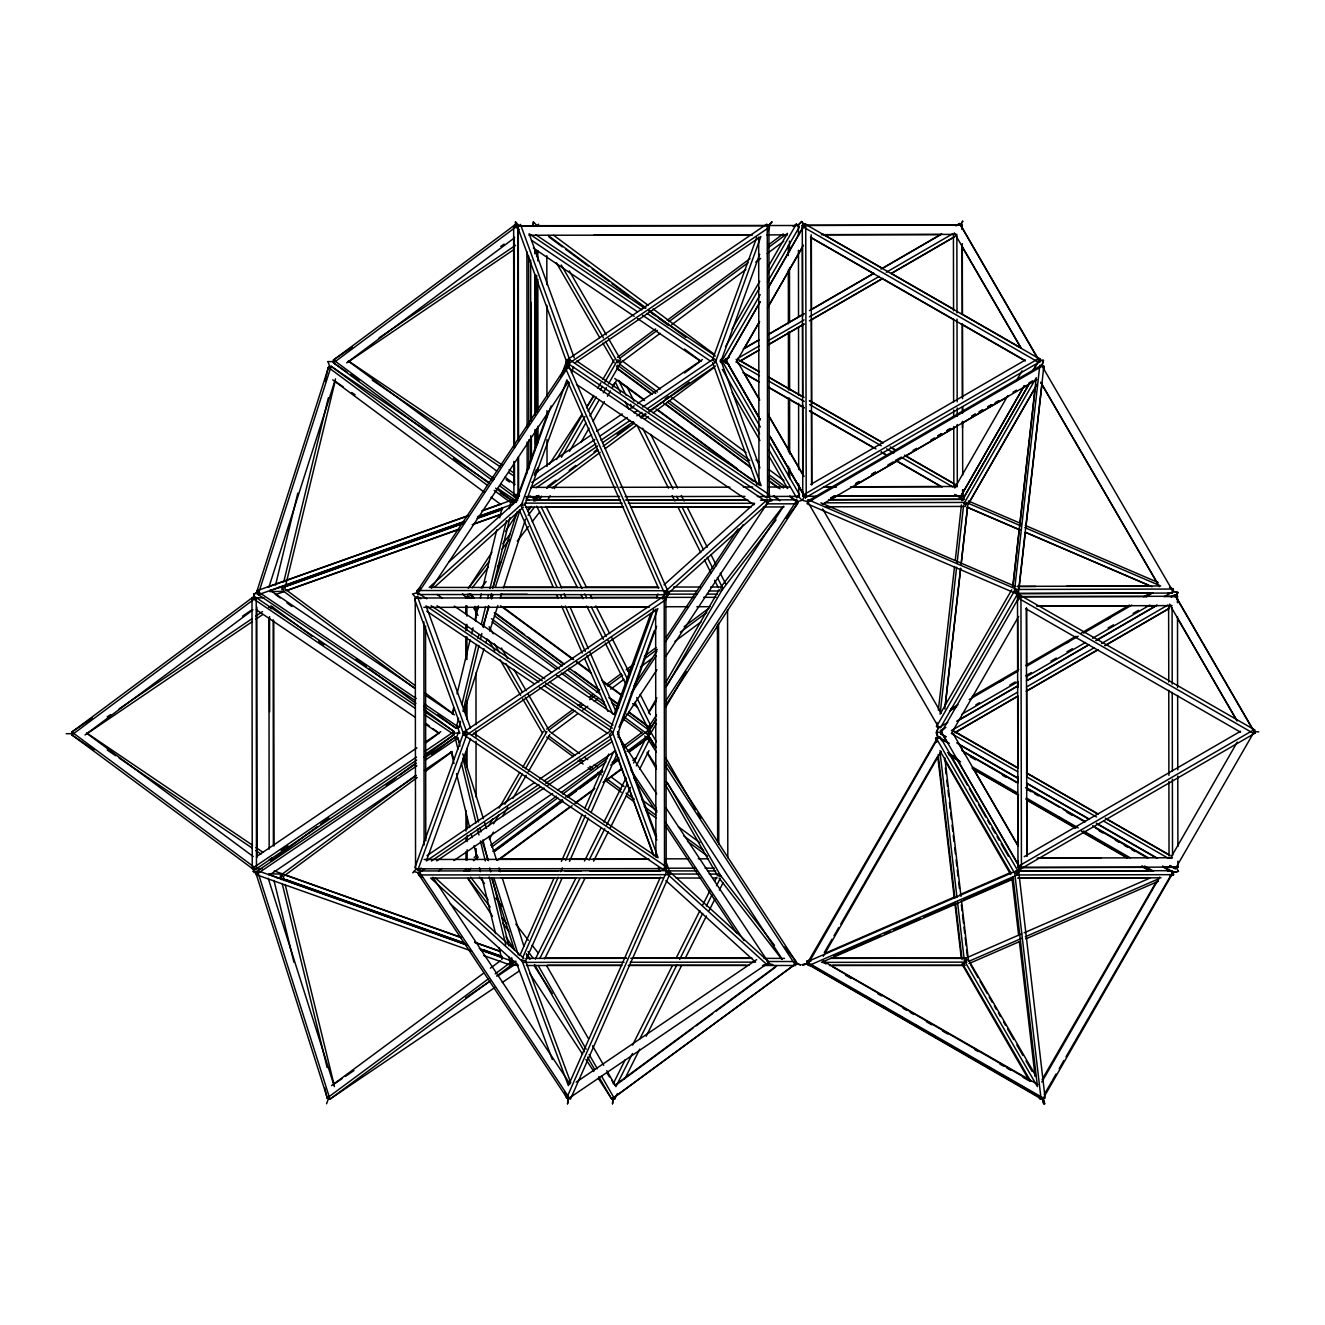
<?xml version="1.0" encoding="UTF-8"?>
<svg xmlns="http://www.w3.org/2000/svg" width="1325" height="1325" viewBox="0 0 1325 1325"><rect width="100%" height="100%" fill="white"/><g stroke="black" fill="none" stroke-linecap="round" stroke-linejoin="round"><path stroke-width="1.5" d="M533.412 221.921L533.147 225.913L533.395 221.921L537.271 225.913M94.025 750.016L71.798 734.977L71.981 731.98L254.201 596.267L414.891 705.016M71.798 734.977L254.019 599.264L254.201 596.267M271.377 857.971L271.178 860.952L317.288 826.618M333.469 362.884L333.652 359.903L515.872 224.173L515.673 227.171L333.469 362.884L347.133 372.143M424.199 756.807L454.011 734.597L454.21 731.615L425.143 711.956M254.234 872.761L254.499 868.802M516.17 496.709L515.905 500.668L512.444 501.976M612.564 1103.791L613.061 1098.508L612.498 1103.791M648.356 737.611L648.869 732.294M784.748 946.977L795.994 961.536L795.596 965.511L762.521 965.478M940.651 727.607L936.527 726.597L936.99 722.489M938.365 710.183L954.53 566.504M955.275 560.309L961.453 504.941M956.617 567.199L940.088 714.125L1011.737 589.774M957.081 563.125L963.507 505.984M944.808 708.991L960.658 568.193L945.354 704.917M961.105 564.102L967.763 504.924L1037.227 384.018M961.403 562.032L967.581 506.912M1012.847 585.832L1036.266 377.691L963.739 503.947L966.422 504.61M1012.996 585.965L1019.405 528.808M1019.869 524.717L1035.222 387.96M936.527 726.597L1014.437 590.983L1039.827 365.22L1043.967 366.247L1043.504 370.354M1043.868 366.197L1018.461 591.977L1014.437 590.983M1019.074 588.002L1025.302 532.567M1025.997 526.406L1042.129 382.677M421.632 877.68L418.601 874.947L419.147 870.956L668.562 870.691L768.136 961.254L767.589 965.246L763.465 965.262M567.58 1103.791L568.309 1098.508L567.514 1103.791M618.179 737.611L618.908 732.294M767.589 965.246L668.015 874.666L668.562 870.691M275.55 585.037L297.81 493.165M324.907 381.335L328.302 367.356L331.316 366.362L488.908 483.227M281.811 589.907L282.772 585.898M283.749 581.907L328.352 397.831M335.242 380.822L284.809 588.896L415.106 685.522M452.173 713.877L453.63 707.865M457.026 693.869L470.11 639.842M471.568 633.847L473.025 627.835M474.963 619.835L478.358 605.84M480.296 597.823L481.273 593.832M482.714 587.82L496.776 529.801M499.691 517.793L502.109 507.79M437.863 714.804L456.098 728.336L458.516 718.349M461.912 704.37L476.437 644.463M477.878 638.468L478.855 634.476M481.273 624.489L485.629 606.519M487.567 598.536L488.527 594.544M489.985 588.548L506.432 520.642M509.33 508.668L510.787 502.672L513.802 501.678L495.55 488.147M460.57 721.347L459.112 727.342L456.098 728.336M462.988 711.359L478.954 645.457M480.412 639.462L481.853 633.483M483.31 627.487L488.627 605.525M490.565 597.525L491.542 593.534M492.983 587.538L509.926 517.644M936.758 732.311L938.365 727.044L936.692 732.278L938.249 737.611M1017.02 589.476L808.233 499.757L812.457 499.807L808.233 499.757L807.091 503.748L1015.878 593.467L1017.02 589.476L1173.304 589.045L1169.511 587.422M1168.137 593.07L1172.244 593.053L1173.387 589.062M415.272 700.627L256.272 593.219L328.501 367.356L331.118 366.362L430.277 433.341M256.272 593.219L258.888 592.225L331.118 366.362M268.925 587.124L335.523 378.834M452.521 713.91L453.763 709.968M492.734 588.134L517.23 511.5M482.78 626.443L489.057 606.784M491.575 598.933L492.834 595.008M495.351 587.141L519.847 510.506M423.818 706.391L456.297 728.336L458.914 727.342L460.172 723.417M463.949 711.624L484.039 648.77M485.927 642.89L487.186 638.948M489.687 631.098L497.852 605.575M500.37 597.707L501.628 593.782M503.5 587.886L525.495 519.152M527.996 511.301L529.255 507.359M326.579 1103.791L328.467 1098.508M456.529 737.611L458.417 732.294M483.724 955.573L510.953 965.246L512.378 961.254L516.054 961.321M518.058 495.235L548.119 412.108M560.707 377.294L567.001 359.903L766.711 224.173L769.477 227.171L768.069 231.03M568.359 366.76L569.767 362.884L769.477 227.171M534.306 475.294L536.41 469.481M571.473 372.557L573.576 366.743M417.756 870.326L466.715 734.977L666.425 599.264L663.659 596.267L463.949 731.98L415.007 867.328L417.756 870.326L421.168 868.008M470.507 738.837L426.352 860.952L538.911 784.466M642.625 407.057L712.552 359.539L756.724 237.423M716.013 360.582L760.881 236.529L574.967 362.868M720.518 362.52L759.689 254.234M653.672 609.517L609.5 731.632L539.573 779.15M612.962 732.675L657.829 608.622L471.915 734.961M617.467 734.597L656.62 626.327M516.038 502.473L551.134 405.963M563.075 373.153L565.179 367.356L569.038 366.362L668.347 592.225L665.531 599.943M556.964 587.058L521.156 505.603L566.918 379.828L658.525 588.201M561.668 587.952L525.031 504.61L569.369 382.693M614.303 713.927L650.906 613.309M656.537 597.823L657.945 593.964M662.368 599.016L664.487 593.219L565.179 367.356M619.189 727.342L654.302 630.832M519.847 955.491L553.916 878.309M561.402 861.366L582.172 814.312M584.673 808.664L608.771 754.058M522.53 958.008L558.173 877.266M560.657 871.635L562.313 867.875M565.626 860.372L585.517 815.306M588.018 809.674L613.707 751.474M570.777 1082.74L525.561 960.89L562.032 878.26M569.485 861.366L588.548 818.188M591.033 812.556L616.738 754.339M660.363 877.2L568.359 1085.622L521.702 959.88L525.561 960.89M665.928 861.598L670.218 873.175L570.495 1099.088L566.636 1098.077L666.359 872.181L664.935 868.322M535.366 959.052L576.127 877.68M584.457 861.035L601.136 827.744M603.918 822.196L626.145 777.808M633.549 763.018L646.517 737.114L650.178 738.124L655.279 747.018M539.954 958.207L579.77 878.674M589.045 860.19L604.78 828.738M606.635 825.044L627.023 784.35M636.282 765.867L650.178 738.124M544.674 958.803L585.269 877.73M593.583 861.134L608.341 831.653M610.196 827.976L630.485 787.447M639.727 769.013L648.952 750.596M613.193 1083.767L625.201 1059.818M632.572 1045.077L672.255 965.842M675.949 958.472L699.948 910.573M702.714 905.041L710.101 890.301M714.705 881.092L716.56 877.398M632.538 1053.458L615.926 1086.616L606.784 1070.65M639.925 1038.717L676.827 965.014M679.609 959.482L702.664 913.422M706.358 906.052L711.906 894.988M716.51 885.779L720.204 878.409M598.817 1076.712L611.057 1098.077L614.701 1099.088L617.483 1093.539M624.887 1078.732L639.71 1049.152M646.202 1036.2L681.398 965.925M685.108 958.522L706.407 915.989M709.19 910.441L714.738 899.344M719.376 890.085L723.069 882.698M1042.195 1098.077L1041.616 1099.088L807.008 963.755L807.588 962.762M937.338 738.124L937.901 737.114L807.008 963.755M1171.946 873.44L1172.509 872.446L1120.221 962.993M535.863 500.751L538.927 495.401M539.507 499.74L541.561 496.179M548.136 499.31L550.19 495.765M554.281 488.643L556.318 485.099M580.863 442.451L589.045 428.24M593.136 421.135L604.382 401.591M607.446 396.258L610.51 390.925M612.564 387.38L616.655 380.258M725.255 362.553L760.186 301.818L725.255 362.553L728.849 364.607M768.401 287.542L805.053 223.826L808.648 225.879M768.351 287.508L804.871 223.942L1039.661 358.959M744.253 348.276L759.291 322.157M802.602 246.847L767.473 307.913L803.48 245.158M759.606 321.495L736.153 362.321L737.876 359.323L759.374 371.679M648.703 712.105L656.885 697.894M666.094 681.895L719.26 589.509M666.674 686.217L722.903 588.499L717.372 577.452M634.907 702.233L647.875 728.121L651.519 727.127L655.627 719.988M802.304 500.32L804.49 496.279M954.729 487.998L1007.762 395.695M1015.927 381.484L1022.039 370.834M954.679 494.44L960.062 497.537L1024.457 385.592M1033.003 370.735L1039.86 358.81L1036.283 356.74M960.062 497.537L1024.308 385.674M1032.821 370.851L1039.86 358.81M1028.647 384.879L961.967 500.767L1029.575 383.058M968.84 503.102L1034.262 389.401M940.551 727.591L1018.61 592.109M949.296 743.308L938.547 737.114L808.051 964.02L808.631 963.027L1043.388 1098.077L1042.808 1099.088L809.84 965.047M1020.316 595.14L940.518 733.868L945.884 736.965M823.272 956.319L941.131 751.374M1018.677 616.407L951.367 733.553L1017.65 771.68M1019.703 867.527L1016.639 872.811M1175.59 596.465L1177.925 592.457L1172.575 591.182M1017.567 871.635L1019.836 867.676M1175.656 596.532L1177.975 592.54L1172.542 591.198M1041.814 1082.045L1159.673 877.1M1170.952 857.457L1237.252 742.083M1042.808 1099.088L1173.304 872.181L1162.538 865.987M556.616 459.444L582.338 414.94M586.445 407.818L593.65 395.363M597.757 388.242L600.854 382.892M602.908 379.331L614.22 359.754M561.436 457.291L585.004 416.497M588.085 411.181L596.283 396.987M600.391 389.898L602.444 386.353M604.482 382.793L616.787 361.51M569.435 451.428L585.849 423.039M589.94 415.951L599.165 399.984M603.273 392.879L606.353 387.562M608.39 384.018L620.696 362.735L660.214 333.287M732.079 329.163L759.755 281.264M767.953 267.087L787.431 233.382L767.672 248.106M725.438 346.835L759.391 288.105M767.622 273.861L796.424 224.024L799.306 227.006L767.423 282.192M721.115 362.288L760.219 294.647M488.809 825.922L492.917 818.8M499.094 808.118L519.665 772.508M522.746 767.175L543.333 731.566M493.612 823.802L498.73 814.925M504.891 804.275L522.315 774.131M525.396 768.815L546.927 731.566M489.322 839.205L493.413 832.1M502.639 816.134L507.773 807.273M512.891 798.412L526.224 775.34M528.277 771.796L549.809 734.547M624.158 748.393L647.345 731.118L649.399 727.558M627.04 751.391L650.227 734.116L656.405 723.433M665.663 707.401L686.234 671.808M937.968 738.124L938.547 737.114M824.299 952.509L829.45 943.615M829.897 942.837L831.951 939.276M834.021 935.715L836.075 932.154M836.638 931.16L838.692 927.599M840.746 924.038L845.317 916.138M845.897 915.128L849.441 909.016M850.004 908.006L858.683 893M859.262 891.99L863.834 884.09M864.397 883.096L899.808 821.798M900.387 820.788L937.404 756.707M1042.129 1079.494L1156.245 881.903M1044.249 1094.5L1049.433 1085.539M1049.897 1084.761L1051.967 1081.183M1052.53 1080.173L1056.091 1074.012M1059.205 1068.646L1063.909 1060.48M1065.979 1056.886L1068.049 1053.309M1068.513 1052.53L1074.707 1041.781M1075.287 1040.771L1079.892 1032.821M1080.455 1031.827L1082.525 1028.233M1082.989 1027.455L1089.2 1016.706M1089.763 1015.712L1098.508 1000.59M1099.071 999.597L1119.758 963.772M1172.724 873.175L1173.304 872.181M468.305 588.366L491.956 552.177M505.471 531.491L516.733 514.249M549.395 464.263L582.039 414.278M587.671 405.665L593.302 397.036M534.869 500.817L538.248 495.649M612.398 386.37L614.651 382.925M648.554 712.933L656.438 700.875M665.448 687.095L783.638 506.183M628.729 712.37L648.637 727.127L656.521 715.069M665.531 701.273L796.176 501.33L798.279 502.324L665.398 705.712M648.637 727.127L650.757 728.121L656.388 719.508M416.613 592.027L566.288 366.362L567.928 367.356L418.253 593.02L416.613 592.027L426.799 598.801M431.47 588.184L568.524 381.55M634.128 685.588L656.968 651.155M666.111 637.375L738.058 528.907M631.197 693.488L656.322 655.61M665.465 641.83L743.126 524.733M619.222 726.613L656.935 669.771M666.077 655.991L767.755 502.672L566.288 366.362M469.398 587.091L489.273 561.303M502.92 543.565L510.373 533.892M527.764 511.318L531.491 506.481M472.263 587.853L488.412 566.901M502.076 549.163L509.529 539.49M528.145 515.309L534.356 507.243M481.19 587.952L486.176 581.493M497.372 566.934L501.115 562.098M517.297 541.08L528.509 526.538M532.236 521.686L539.706 511.98M776.053 519.88L721.28 591L720.883 587.008L781.899 507.806M786.238 518.34L797.418 503.831L797.037 499.84L761.875 499.856M567.017 362.884L569.767 359.887L520.493 224.405L517.744 227.403L567.017 362.884L767.026 498.001L769.775 495.003L569.767 359.887M417.441 596.498L414.692 599.496L463.965 734.977L663.974 870.094L666.723 867.097L466.698 731.98L417.441 596.498L420.853 598.801M771.912 221.921L768.268 225.879L771.978 221.954M463.965 734.977L466.698 731.98M543.929 685.472L612.249 731.632L609.517 734.613L653.258 854.923M515.773 500.734L518.207 498.068M412.721 872.827L416.381 868.836M533.842 500.734L537.668 496.743M464.214 871.221L466.781 868.554M536.724 226.194L538.646 224.207M465.837 598.022L467.758 596.018L471.071 598.469M654.567 746.604L647.345 734.116L650.227 731.118L627.007 713.927M760.484 500.171L766.662 500.188L767.208 504.162L666.69 594.726L417.706 594.511L417.16 590.519L420.207 587.787M449.142 561.717L517.694 499.972M522.812 503.119L429.234 587.406L658.939 587.588M434.385 587.257L523.375 507.094M664.073 584.838L754.588 503.301L628.348 503.202M417.16 590.519L666.127 590.735L766.662 500.188M346.67 362.868L514.647 237.755M84.999 734.961L252.976 609.848M617.533 357.286L655.627 328.915M667.22 320.269L750.049 258.574M768.268 244.992L783.174 233.896M793.112 226.492L796.424 224.024M619.454 358.512L657.332 330.289M668.86 321.71L747.913 262.83M671.742 324.708L745.859 269.488M755.73 262.135L760.666 258.458M767.258 253.539L783.721 241.282M684.545 373.037L701.024 360.764M547.622 486.408L555.92 480.23M569.17 470.358L575.795 465.423M594.014 451.842L597.327 449.374M617.202 434.567L628.795 425.938M665.233 398.792L668.545 396.324M536.774 495.765L533.462 498.233L530.05 495.914M546.712 488.362L598.072 450.119M603.041 446.409L634.509 422.973M641.134 418.038L646.103 414.327M649.416 411.86L689.166 382.246M552.177 488.163L600.208 452.372M605.177 448.678L636.646 425.226M644.927 419.048L648.24 416.58M653.208 412.887L714.49 367.224M281.248 850.617L287.84 845.698M426.186 742.662L439.353 732.858M320.584 824.167L328.832 818.022M386.088 785.195L396.043 777.792M399.355 775.324L415.918 762.985M546.645 729.098L573.145 709.355M578.114 705.662L581.427 703.194M589.708 697.016L593.02 694.548M596.333 692.081L599.645 689.613M606.27 684.677L621.177 673.58M626.145 669.87L634.427 663.709M644.364 656.306L655.958 647.66M684.114 626.692L708.974 608.175M548.567 730.323L574.918 710.697M579.853 707.02L583.149 704.569M589.741 699.666L594.677 695.973M607.844 686.168L622.667 675.121M627.619 671.444L630.899 668.993M644.082 659.171L657.25 649.366M680.305 632.191L706.656 612.564M551.448 733.321L577.799 713.695M582.735 710.018L587.671 706.324M594.263 701.422L597.558 698.971M610.726 689.149L623.909 679.344M640.372 667.071L651.9 658.492M674.955 641.317L701.306 621.69M474.135 857.49L477.431 855.039M490.598 845.234L556.467 796.159M561.419 792.483L607.529 758.132M623.992 745.859L642.112 732.361M473.422 860.687L478.391 856.977M491.641 847.106L557.891 797.749M562.877 794.056L605.939 761.974M492.867 851.329L562.446 799.505M565.758 797.037L602.196 769.891M612.133 762.488L618.758 757.552M431.735 754.339L455.022 737.114L458.019 738.124L459.974 746.108M281.877 874.334L415.868 775.274M281.215 879.568L280.237 875.56L283.235 876.57L417.209 777.493M425.491 771.382L451.957 751.805M331.565 1085.606L483.741 973.097M490.366 968.194L500.287 960.857M324.708 1088.09L327.143 1098.077L488.527 978.744M495.186 973.825L510.158 962.762L513.156 963.755L511.698 957.76M489.869 980.98L330.14 1099.088L327.143 1098.077M496.527 976.061L513.156 963.755M467.708 870.724L471.037 868.273M494.308 851.081L562.496 800.731M567.481 797.054L602.395 771.266M610.709 765.138L619.023 758.993M629.011 751.623L649.399 737.114L656.157 747.466M494.755 851.312L562.926 800.963M567.928 797.286L576.243 791.141M579.555 788.69L596.184 776.417M599.513 773.949L602.842 771.498M612.812 764.128L617.814 760.451M629.441 751.855L649.399 737.114M497.289 860.438L570.032 806.743M574.984 803.082L594.826 788.425M603.09 782.33L621.276 768.898M632.853 760.351L636.149 757.917M499.392 859.445L572.135 805.733M575.431 803.298L593.617 789.866M603.537 782.545L621.723 769.113M614.701 1085.39L776.715 965.776M616.804 1084.397L692.859 1028.25M696.155 1025.798L712.701 1013.592M715.997 1011.157L775.523 967.217M598.32 1078.384L611.819 1099.088L796.855 963.027L666.293 762.985M796.855 963.027L611.819 1099.088M531.756 482.399L594.875 439.519M599.993 436.041L627.272 417.491M634.095 412.853L637.507 410.535M531.11 487.716L595.919 443.66M601.037 440.182L630.037 420.489M636.861 415.851L641.963 412.373M647.08 408.895L715.318 362.52L712.552 359.539M536.178 487.799L597.625 446.028M602.743 442.55L633.466 421.665M640.29 417.027L645.408 413.549M648.836 411.23L715.401 365.998M426.998 855.652L534.455 782.628M544.028 780.988L612.266 734.613M431.42 861.035L540.65 786.802M545.784 783.323L610.643 739.251M418.054 873.44L419.71 872.446L569.402 1098.077L567.746 1099.088L418.054 873.44L424.861 868.819M436.737 860.886L544.062 788.011M547.507 785.543L612.233 741.586M438.575 870.939L442.02 868.471M453.895 860.538L552.608 793.509M557.709 790.031L615.595 750.745M576.226 1082.144L756.641 959.631M567.746 1099.088L768.699 962.762L665.862 807.737M492.9 480.809L333.652 362.884L333.453 359.887L352.235 347.15M500.767 246.4L504.179 244.098M379.066 337.892L515.558 245.324M348.558 361.725L514.05 249.481M416.646 760.086L254.45 870.094L71.997 734.977L71.798 731.98L92.286 718.084M242.525 616.175L251.054 610.394M107.176 716.924L110.588 714.622M119.118 708.825L252.181 618.576M255.593 616.257L262.416 611.62M86.903 733.802L252.379 621.558M255.791 619.255L262.615 614.618M535.283 472.942L591.579 434.749M596.697 431.271L622.286 413.913M629.11 409.293L634.228 405.814M637.64 403.512L702.465 359.539M519.533 495.682L516.121 498.001L515.922 495.003L519.334 492.701M256.553 856.596L416.928 747.83M425.457 742.033L440.811 731.632M254.45 870.094L254.251 867.097L416.447 757.088M424.994 751.292L454.011 731.615L424.149 709.504M425.176 754.289L454.21 734.613L454.011 731.615M495.451 987.108L329.958 1099.088L327.325 1098.077L255.593 872.181L415.967 763.664M424.497 757.9L455.204 737.114L457.837 738.124L459.079 742.05M255.593 872.181L258.226 873.175L416.895 765.817M425.424 760.053L457.837 738.124M269.306 875.162L415.918 775.97M424.447 770.189L451.709 751.739M333.453 1084.463L341.982 1078.699M345.378 1076.397L353.908 1070.617M465.655 997.791L489.521 981.643M498.034 975.879L513.388 965.494M502.274 982.488L519.334 970.943M668.032 872.612L670.235 871.27M767.043 963.755L768.699 962.762M807.952 502.241L1042.146 366.197L1041.566 365.203L807.372 501.248L938.829 727.591L947.773 722.407M830.709 498.101L834.27 496.03L830.808 498.167M855.718 483.575L859.296 481.505L855.817 483.625M875.378 472.164L871.8 474.234L875.477 472.213M896.826 459.692L900.387 457.622M937.918 435.826L941.495 433.739L938.017 435.875M946.862 430.625L950.423 428.555L946.961 430.691M971.871 416.1L975.448 414.029L971.97 416.149M982.587 409.872L979.026 411.942L982.703 409.922M987.953 406.758L991.531 404.688M1012.979 392.217L1016.54 390.146M1029.061 382.875L1032.622 380.805M887.982 464.943L893.348 461.829M913.008 450.417L916.585 448.33M930.879 440.033L934.456 437.946M988.052 406.808L991.63 404.738M995.207 402.651L998.785 400.581M822.345 504.295L1036.779 379.728M831.388 499.161L838.543 495.003M854.625 485.662L897.505 460.752M906.433 455.568L954.679 427.528M961.834 423.387L1008.292 396.39M1022.585 388.076L1027.952 384.962M950.754 708.925L957.992 704.784M972.202 696.47L1018.743 669.489M1025.815 665.316L1075.933 636.265M1081.2 633.135L1129.447 605.111M1143.74 596.813L1150.895 592.656M949.545 710.962L956.7 706.805M969.204 699.534L1017.451 671.51M1026.395 666.326L1078.202 636.215M1083.568 633.102L1131.815 605.078M1146.108 596.763L1153.263 592.623M999.679 681.911L1003.24 679.841M1065.78 643.503L1069.358 641.416M1106.888 619.62L1110.466 617.549M975.879 704.801L979.457 702.73M1009.849 685.075L1015.215 681.961M1025.848 675.717L1031.297 672.603M1050.957 661.175L1056.323 658.061M1066.973 651.817L1072.422 648.72M1108.081 627.934L1113.53 624.837M1133.107 613.392L1138.556 610.295M962.066 714.092L1017.583 681.911M1026.428 676.711L1085.506 642.443M1092.578 638.286L1149.868 605.061M1164.079 596.747L1173.105 591.563L1041.566 365.203M727.094 362.321L760.037 419.362L725.355 359.34L728.932 357.27M743.242 348.972L759.341 339.631M768.285 334.447L804.06 313.71M809.409 310.597L873.804 273.281M880.959 269.124L941.777 233.879M956.087 225.581L959.664 223.511L1039.86 361.791L805.352 497.769L769.643 435.975M725.255 359.555L728.833 357.485M744.932 348.144L759.242 339.846M768.185 334.662L803.944 313.926M811.099 309.768L873.705 273.48M882.649 268.296L939.872 235.105M955.971 225.78L959.548 223.71M737.942 358.28L759.391 345.858M768.334 340.674L804.093 319.938M809.459 316.824L879.187 276.412M886.326 272.254L952.493 233.912M739.665 361.278L759.341 349.866M768.285 344.699L804.043 323.962M809.393 320.849L882.698 278.366M891.642 273.182L956.004 235.867M739.582 361.477L759.242 350.082M768.185 344.898L803.944 324.161M811.099 320.021L882.599 278.548M891.543 273.364L954.116 237.092M810.801 484.387L1025.351 360.002M803.629 494.788L1037.939 358.959L1039.661 361.94L959.664 223.511M1171.234 597.095L1174.811 595.024L1255.123 733.122L1020.565 869.018L940.568 730.588L945.934 727.475M956.667 721.247L1017.468 686.002M1026.411 680.818L1089.017 644.513M1096.173 640.372L1156.99 605.128M1171.3 596.83L1174.878 594.743L1254.874 733.189M942.241 733.868L940.502 730.87L944.079 728.8M958.389 720.502L1017.418 686.284M1028.15 680.056L1088.951 644.811M1096.106 640.654L1156.924 605.392M951.35 730.572L1017.517 692.213M1026.444 687.029L1094.384 647.643M1101.539 643.503L1167.689 605.161M954.878 732.526L1017.451 696.238M1026.395 691.054L1097.912 649.598M1105.067 645.457L1169.428 608.142M954.828 732.808L1017.401 696.519M1026.345 691.335L1097.862 649.879M1105.017 645.739L1169.379 608.407M1024.225 856.662L1240.564 731.251M1018.826 866.037L1253.152 730.207M807.869 965.246L806.726 961.254L810.519 959.615M825.657 953.023L954.381 897.042M960.062 894.557L1011.174 872.33M1169.793 876.322L1173.586 874.666L1172.426 870.691L1016.209 870.956L807.77 961.536L808.929 965.511L813.037 965.511M808.929 965.511L1017.368 874.947L1173.586 874.666M833.657 956.402L880.711 935.93M884.471 934.291L890.118 931.839M893.878 930.2L920.229 918.738M924.005 917.099L954.116 904.014M963.523 899.907L1010.577 879.452M1013.691 878.872L821.517 962.381L966.935 962.132M830.593 958.372L965.776 958.141L1021.658 933.827M1024.175 932.767L1150.415 877.912M968.823 961.321L1021.575 938.398M1025.335 936.758L1159.11 878.624M968.923 963.606L1020.084 941.363M1025.782 938.895L1158.431 881.258M468.818 515.392L256.884 590.735L258.292 594.726L464.396 521.454M482.416 510.556L511.582 500.188L517.429 500.121M268.23 586.909L468.404 515.74M482.018 510.903L501.446 503.997M477.994 516.618L513.007 504.162L511.582 500.188M269.638 590.9L463.998 521.802M477.596 516.965L502.871 507.988M284.544 586.71L463.352 523.143M476.967 518.307L502.225 509.33M284.13 587.074L463.021 523.474M478.573 517.942L501.91 509.661M285.968 590.702L458.93 529.205M474.483 523.69L501.695 514.017M275.832 594.511L283.6 591.745M287.492 590.37L458.599 529.536M472.197 524.7L501.363 514.332M257.762 592.656L253.787 593.981L254.085 597.973L253.87 594.047L257.779 592.623M797.269 501.628L802.105 500.32L798.296 496.345M521.156 505.603L525.031 504.61M417.64 592.656L412.522 593.981L416.232 598.006M664.487 593.219L668.347 592.225M766.993 501.976L772.111 500.668L768.467 496.709M803.016 964.865L808.349 963.523L802.95 964.848M936.228 738.124L940.27 737.114L1018.809 872.446L1045.11 1098.077L1041.086 1099.088L1014.784 873.44L936.228 738.124L936.709 742.232M1014.784 873.44L1018.809 872.446M802.155 964.666L807.488 963.325M1173.039 872.612L1178.422 871.27M965.693 960.31L968.376 959.631L1036.349 1076.745M1172.31 872.811L1177.643 871.502M1043.918 1098.077L1039.893 1099.088L1037.839 1095.527M278.532 587.455L282.606 587.406L284.014 591.397L269.737 591.563M537.784 225.697L536.642 225.697L798.445 225.515L798.445 235.85M802.287 225.449L805.733 225.449L806.213 496.279L802.768 496.279L802.287 225.449L962.265 225.002L962.265 229.126M797.286 225.515L798.445 225.515M821.417 234.757L956.865 234.376L956.998 312.899M568.574 361.592L566.355 361.609L567.117 366.859L566.371 361.526M823.918 486.871L836.241 486.838M850.6 486.805L957.312 486.49L957.197 424.497M536.907 496.544L538.049 496.527M802.768 496.279L816.515 496.246M835.048 496.196L962.728 495.832L962.728 489.637M797.551 496.345L798.71 496.345L798.693 483.94M828.787 499.691L964.517 499.326L830.941 499.74M824.945 502.821L964.269 502.44M825.839 506.812L965.18 506.432L966.323 502.44L1021.045 525.959M1017.252 586.362L1160.683 585.965L1024.821 527.582M1017.401 586.495L1035.835 586.428M1066.559 586.312L1148.493 586.031M1015.878 593.467L1172.161 593.053M1016.027 593.617L1149.636 593.136M466.897 597.509L465.737 597.525L474.019 597.509M1017.501 596.697L1020.946 596.681L1021.426 867.527L1017.981 867.527L1017.501 596.697L1177.461 596.25L1177.412 602.726M1036.63 605.989L1172.078 605.608L1168.617 605.608L1168.766 682.077M463.303 733.702L465.522 733.686M1037.077 858.12L1172.526 857.739L1169.064 857.739M1017.981 867.527L1177.942 867.08M518.539 440.91L518.29 225.896L519.947 225.896M768.931 225.664L767.258 225.681L767.572 496.511L769.245 496.511L768.931 225.664L518.29 225.896M327.921 361.609L333.552 361.592M719.872 360.996L726.117 361.046L721.496 361.062M957.312 486.49L953.851 486.49L953.752 426.567M959.283 495.832L962.728 495.832M959.184 496.03L962.646 496.03L962.629 489.819M1174.016 596.25L1177.461 596.25M415.238 597.989L665.879 597.757L666.193 868.604L415.553 868.836L415.238 597.989L416.895 597.989M1017.733 600.788L1017.733 596.648L1021.177 596.631M665.879 597.757L664.206 597.774L664.521 868.604L666.193 868.604M1173.95 596.532L1177.412 596.515L1165.072 596.532M66.25 733.702L71.881 733.686M454.111 733.106L459.758 733.122M648.968 732.808L650.575 732.824L649.946 727.558M936.709 732.311L941.379 732.377M1254.013 731.698L1258.75 731.831M415.553 868.836L417.209 868.819M1018.213 861.283L1018.229 867.477L1021.691 867.477M1174.447 867.362L1177.908 867.345L1177.892 861.151M418.601 874.947L668.015 874.666M662.848 877.812L430.658 878.061L523.358 962.381L624.042 962.265M1017.617 878.061L1160.998 877.812M525.959 958.389L626.642 958.29M630.75 958.273L751.987 958.141M630.203 962.265L755.548 962.132L665.879 880.578M526.423 965.511L621.243 965.412M629.491 965.395L749.039 965.262M829.483 965.478L965.13 965.246M513.868 446.889L513.653 225.681L517.876 225.664L518.075 440.678M594.097 235.005L751.292 234.906M766.827 234.889L787.398 234.873M823.637 234.657L941.015 234.575M528.973 235.254L752.467 235.038M826.138 486.772L836.39 486.772M853.416 486.772L940.849 486.689M530.928 487.368L616.175 487.302M619.901 487.285L729.992 487.186M743.308 487.037L752.683 487.02M769.129 487.02L789.7 487.004M513.885 461.365L513.901 496.511L518.125 496.511L518.092 457.224M835.197 496.13L962.646 496.03M526.439 496.726L619.653 496.477M625.201 496.643L744.915 496.378M757.287 496.527L798.71 496.345M536.459 500.038L619.189 499.972M625.383 499.972L745.329 499.873M766.397 503.848L797.418 503.831M545.503 507.127L623.611 507.078M631.843 507.061L749.023 506.978M763.415 506.962L783.969 506.945M502.987 587.174L552.326 587.141M560.541 587.124L576.988 587.124M585.219 587.108L657.167 587.058M673.613 587.041L700.329 587.025M710.614 587.008L720.883 587.008M669.887 591.033L696.602 591.016M708.941 591L719.227 591M467.294 594.312L471.435 594.312M500.386 594.279L527.267 594.263M667.899 594.147L696.851 594.13M707.202 594.13L717.537 594.113M1017.733 596.648L1147.218 596.548M251.998 597.774L256.222 597.757L256.47 868.604L252.247 868.604L251.998 597.774L264.006 597.857M499.989 597.492L558.835 597.459M564.119 597.442L582.735 597.426M589.857 597.426L658.128 597.376M665.481 597.376L694.449 597.36M703.641 597.343L716.047 597.343M1037.475 605.989L1129.016 605.906M1146.042 605.906L1156.278 605.889M563.175 606.8L502.639 606.85L573.626 659.403M568.442 606.8L587.853 606.784M595.173 606.784L647.494 606.751M665.084 606.734L687.708 606.717M696.834 606.717L710.332 606.701M268.942 607.347L271.757 607.33M423.851 607.347L649.416 607.132M1039.347 858.103L1100.793 858.053M498.763 858.964L564.566 858.931M569.601 858.931L587.19 858.915M593.368 858.898L647.743 858.865M665.332 858.848L687.957 858.832M698.242 858.832L708.527 858.815M424.132 859.461L649.3 859.262M1018.229 867.477L1145.661 867.378M1164.162 867.362L1177.908 867.345M667.817 868.206L695.625 868.19M705.049 868.173L714.258 868.173M525.926 499.989L620.564 500.055M626.742 500.072L748.145 500.171M524.882 503.119L622.154 503.185M525.445 507.094L622.7 507.177M630.982 507.193L751.01 507.293M1017.037 870.691L1148.974 870.906M1167.524 870.939L1171.648 870.956M465.622 870.691L469.762 870.691M498.697 870.724L558.653 870.773M564.848 870.79L581.377 870.807M589.658 870.807L659.933 870.889M668.197 870.889L697.149 870.923M707.484 870.939L715.748 870.939M670.185 874.02L698.954 874.053M709.223 874.053L719.492 874.069L774.562 945.421M1020.498 877.829L1147.864 878.044M501.297 877.829L554.728 877.895M560.889 877.895L575.282 877.912M583.497 877.928L659.519 877.995M675.965 878.011L700.61 878.044M712.949 878.061L717.057 878.061M833.707 958.174L961.072 958.389M544.178 958.141L626.361 958.223M632.522 958.24L749.652 958.356M764.028 958.372L784.582 958.389M806.726 961.254L810.85 961.271M767.059 961.503L795.994 961.536M832.613 965.296L964.567 965.511M547.556 965.262L621.972 965.345M628.166 965.345L745.992 965.461M513.653 225.681L535.416 225.896M513.901 496.511L517.81 496.56M525.926 496.61L535.664 496.726M269.074 607.281L273.165 607.33M269.306 859.412L273.397 859.461M252.247 868.604L262.317 868.67M268.925 873.854L282.44 874.069L281.016 878.061L277.157 877.995M510.953 965.246L518.34 965.362M802.205 500.254L807.654 501.612M666.359 872.181L670.218 873.175M413.615 871.502L418.717 872.811M767.771 963.325L772.889 964.666M252.727 871.27L256.735 872.612M274.209 870.956L460.901 937.322M474.516 942.174L499.79 951.151M284.378 874.765L461.282 937.653M474.88 942.489L500.154 951.483M286.415 879.783L463.386 942.704M482.83 949.611L502.274 956.534M282.97 878.757L463.75 943.036M479.302 948.551L500.684 956.153M268.925 874.517L465.274 944.327M480.809 949.843L502.208 957.445M467.642 945.354L257.613 870.691L256.205 874.666L471.634 951.068M481.257 950.207L512.378 961.254M511.433 963.325L514.912 964.666M968.31 500.966L1021.509 523.756M1025.252 525.429L1158.199 582.536M1019.968 529.917L967.117 507.193L1019.902 529.95M1025.633 532.352L1148.311 585.103M1025.567 532.385L1152.005 586.71M820.838 502.838L1015.215 586.362M822.991 234.128L882.135 268.13M891.096 273.281L953.834 309.354M960.989 313.462L1020.151 347.465M803.149 226.939L1037.939 361.94M812.341 238.218L873.258 273.248M884.007 279.426L953.867 319.59M961.039 323.714L1023.745 359.771M810.37 237.308L1025.351 360.93M768.334 376.83L804.159 397.434M809.542 400.531L882.997 442.765M890.152 446.889L895.534 449.97M904.495 455.121L956.451 485M739.582 360.549L759.291 371.878M768.235 377.029L802.287 396.606M809.459 400.73L882.914 442.964M891.874 448.098L895.452 450.169M906.201 456.347L954.58 484.155M737.942 363.348L759.44 375.704M768.401 380.855L804.225 401.458M809.608 404.556L881.274 445.763M886.64 448.844L893.812 452.968M900.983 457.092L952.923 486.971M725.355 362.338L728.949 364.392M743.275 372.64L759.407 381.915M768.368 387.066L804.225 407.669M809.592 410.767L875.908 448.893M881.291 451.991L886.657 455.088M895.617 460.239L942.224 487.02M956.567 495.268L960.145 497.339M743.176 372.855L759.308 382.13M768.268 387.281L804.126 407.885M809.492 410.982L874.02 448.065M881.191 452.189L886.574 455.287M895.534 460.438L940.336 486.192M1253.152 733.189L1018.362 598.188L1020.084 595.19L1255.123 730.125L1175.308 868.852L1169.942 865.755M1025.583 608.556L1240.564 732.178M953.089 730.555L1017.583 767.655M1026.544 772.806L1098.21 813.997M1105.365 818.121L1169.859 855.205M954.828 731.88L1017.534 767.937M1026.494 773.088L1098.16 814.279M1107.12 819.43L1169.826 855.486M1026.61 776.831L1096.487 816.995M1103.642 821.119L1168.137 858.202M940.568 733.57L945.951 736.667M956.7 742.845L1017.633 777.891M1026.593 783.042L1089.332 819.115M1096.487 823.239L1157.437 858.269M1169.975 865.49L1175.358 868.571M958.439 744.17L1017.583 778.173M1026.544 783.323L1089.283 819.397M1096.454 823.521L1155.599 857.523M961.834 750.53L1017.385 782.479M1026.345 787.646L1085.49 821.666M1092.661 825.79L1148.212 857.739M970.215 756.674L975.597 759.772M1002.478 775.241L1006.056 777.295M1027.571 789.667L1031.148 791.737M1034.726 793.791L1038.32 795.861M1066.989 812.358L1072.372 815.438M1099.253 830.908L1102.831 832.961M1115.368 840.183L1118.963 842.253M1124.329 845.333L1127.923 847.404M1131.5 849.457L1135.078 851.528M947.541 752.683L956.484 757.834M972.616 767.109L1017.401 792.88M1026.345 798.031L1078.302 827.91M1083.668 831.007L1130.242 857.805M1144.585 866.037L1153.528 871.188M948.75 754.703L959.499 760.898M972.037 768.102L1018.61 794.901M1025.782 799.025L1075.933 827.877M1081.299 830.974L1127.873 857.772M1142.216 866.003L1151.16 871.154M823.024 960.923L1037.972 1084.579M822.444 961.917L826.022 963.971M845.731 975.316L851.097 978.397M877.978 993.866L881.556 995.92M903.054 1008.292L906.631 1010.346M910.209 1012.416L913.803 1014.47M926.341 1021.691L931.707 1024.788M942.456 1030.966L947.839 1034.063M974.703 1049.516L978.281 1051.57M999.779 1063.942L1003.356 1065.996M1006.95 1068.066L1010.528 1070.12M1023.066 1077.341L1028.448 1080.438M939.707 738.158L946.862 742.282M964.766 752.617L1016.706 782.578M1025.666 787.729L1059.685 807.356M1063.263 809.426L1084.761 821.831M1095.51 828.026L1147.433 857.987M1163.549 867.279L1170.72 871.419M952.244 755.78L955.838 757.85M998.802 782.628L1004.168 785.725M1057.863 816.697L1061.457 818.767M1065.035 820.838L1068.613 822.908M1090.094 835.297L1093.672 837.35M949.892 755.747L960.625 761.941M973.163 769.179L1017.915 794.983M1075.204 828.042L1026.875 800.151L1027.057 856.049M1082.359 832.166L1127.111 857.987M1141.438 866.235L1148.593 870.376M832.713 966.869L1027.852 1079.411M864.894 995.804L870.26 998.918M882.798 1006.139L886.375 1008.209M898.913 1015.447L902.507 1017.501M915.028 1024.738L918.622 1026.809M931.16 1034.03L934.738 1036.1M986.678 1066.062L992.044 1069.159M1002.793 1075.353L1008.159 1078.451M1020.697 1085.688L1024.275 1087.759M666.707 592.623L668.893 593.931L665.266 598.006L668.86 593.997L666.674 592.656M766.115 501.678L767.755 502.672M535.88 234.79L643.586 307.549M648.72 311.011L715.384 356.061M641.847 309.918L529.106 233.747L574.255 357.932M646.981 313.379L715.301 359.539L761.163 485.662L576.673 361.029M515.673 227.171L519.102 229.49M531.474 240.206L637.391 311.756M642.526 315.217L710.846 361.377M533.379 248.09L634.145 316.294M637.573 318.596L700.759 361.377M576.491 384.449L754.041 504.792M348.558 361.046L502.291 465.075M509.131 469.696L514.249 473.158M372.292 380.209L500.386 466.913M508.932 472.677L514.05 476.155M350.562 374.462L359.108 380.242M506.117 479.716L509.529 482.035M526.008 498.001L529.437 500.32M453.398 458.45L489.273 482.681M497.819 488.445L514.912 499.989M334.612 380.987L343.158 386.751M351.705 392.515L355.117 394.833M500.32 492.917L510.572 499.84M437.151 594.527L442.335 598.138M454.227 606.088L551.564 672.106M556.616 675.419L614.651 714.722M437.051 605.74L544.707 678.764M549.759 682.077L613.028 725.023M431.122 605.74L542.24 680.802M545.668 683.104L612.332 728.154M538.795 682.011L426.054 605.84L470.507 728.088M426.716 611.14L534.339 683.849M539.474 687.311L607.794 733.47M270.002 590.238L415.205 688.338M425.457 695.261L454.508 714.871M473.621 733.122L658.111 857.755L612.249 731.632M258.888 592.225L416.183 698.474M424.729 704.237L458.914 727.342M254.019 599.264L414.692 707.997M424.944 714.937L454.011 734.597M256.338 609.782L415.189 717.272M425.441 724.212L439.105 733.454M86.903 733.122L252.578 845.251M256.007 847.569L262.83 852.19M107.209 749.983L115.739 755.763M119.167 758.082L252.396 848.248M255.808 850.551L260.942 854.029M553.585 235.254L648.14 305.263M653.109 308.94L714.49 354.388M548.136 235.452L646.004 307.93M649.316 310.381L685.82 337.411M549.047 237.026L562.313 246.847M565.626 249.299L588.863 266.491M592.176 268.958L608.755 281.231M612.084 283.699L628.663 295.972M636.961 302.117L645.258 308.261M651.883 313.164L655.213 315.632M658.525 318.083L668.479 325.453M684.528 349.088L701.024 361.311M622.336 360.963L660.281 389.037M671.825 397.583L746.025 452.537M755.929 459.858L759.225 462.309M769.113 469.63L783.969 480.627M619.471 363.961L657.399 392.034M668.943 400.581L749.751 460.421M769.543 475.062L787.679 488.494L769.162 456.512M617.549 365.203L655.693 393.459M667.303 402.055L748.592 462.226M768.5 476.967L783.423 488.014M617.351 368.251L652.215 394.072M665.481 403.91L750.149 466.648M768.401 480.18L780.027 488.793M789.982 496.179L798.279 502.324M616.903 368.482L651.751 394.303M663.378 402.916L751.358 468.123M769.61 481.654L777.908 487.799M789.534 496.411L796.176 501.33M618.543 380.706L643.304 399.057M658.161 410.054L737.379 468.768M773.684 495.666L778.636 499.343M614.783 378.486L644.497 400.498M656.041 409.061L753.412 481.223M773.22 495.898L779.829 500.784M348.309 361.096L496.726 471.004M504.974 477.116L514.878 484.437M333.453 359.887L494.358 479.037M500.999 483.956L515.922 495.003M499.525 485.728L516.121 498.001M328.302 367.356L487.567 485.447M494.192 490.382L510.787 502.672M332.707 379.828L484.453 492.337M491.045 497.239L500.949 504.577M576.938 661.838L590.138 671.626M601.683 680.189L621.491 694.863M500.552 605.807L573.178 659.618M576.474 662.069L591.331 673.083M602.875 681.63L622.684 696.304M632.588 703.658L637.54 707.318M469.828 594.047L473.141 596.498M496.378 613.723L524.601 634.642M527.913 637.093L564.433 664.156M574.404 671.543L597.641 688.768M610.924 698.606L617.549 703.525M629.176 712.138L650.757 728.121M469.365 594.279L474.35 597.973M494.275 612.73L563.986 664.388M568.972 668.082L598.85 690.226M608.804 697.612L618.758 704.983M494.291 615.678L562.313 666.028M567.282 669.705L600.457 694.267M612.067 702.863L618.709 707.782M474.83 606.386L478.143 608.838M491.426 618.659L559.432 669.026M564.4 672.702L604.217 702.184M624.125 716.924L647.345 734.116M477.182 610.808L473.886 608.357L478.01 615.479M492.039 621.789L556.351 669.407M561.303 673.083L605.823 706.043M623.959 719.475L642.112 732.907M579.489 753.527L549.792 731.549L528.195 694.234M584.424 757.204L587.737 759.639M594.329 764.525L597.625 766.96M610.825 776.732L624.009 786.503M642.161 799.936L657.001 810.917M678.433 826.8L699.882 842.667M548.567 735.773L574.951 755.3M579.903 758.977L583.199 761.411M589.807 766.297L593.103 768.732M598.039 772.409L601.351 774.843M606.287 778.504L621.143 789.501M626.079 793.162L634.327 799.257M644.232 806.594L655.776 815.14M683.799 835.893L703.592 850.551M546.645 737.015L573.195 756.674M578.164 760.351L583.149 764.045M588.118 767.722L591.43 770.189M604.713 780.011L621.293 792.284M626.278 795.977L634.559 802.122M646.169 810.718L656.123 818.088M687.642 841.408L707.55 856.149M425.01 692.859L453.051 713.645M283.451 591.132L413.748 687.741M275.269 594.246L280.254 597.939M286.896 602.858L291.864 606.552M356.143 659.138L366.097 666.508M369.41 668.959L415.851 703.36M312.17 636.364L270.946 605.84L271.145 608.838M318.778 641.25L323.714 644.927M426.17 723.632L429.466 726.067M432.762 728.518L439.353 733.404M86.638 733.189L253.207 856.53M71.798 731.98L254.251 867.097M435.759 878.227L523.905 958.389M450.285 903.766L518.191 965.511M617.814 359.737L620.696 362.735M536.989 496.03L538.911 498.034M647.345 731.118L650.227 734.116M462.508 593.733L466.383 597.741M665.415 868.802L669.059 872.761M515.524 221.954L515.773 225.913L515.491 221.921L519.251 225.913M567.001 359.903L569.767 362.884M463.949 731.98L466.715 734.977M719.111 878.061L781.684 959.134M479.534 877.067L484.553 883.56M495.815 898.151L502.076 906.25M515.839 924.088L528.36 940.303M532.103 945.172L538.364 953.271M470.623 877.15L488.097 899.791M501.827 917.596L506.829 924.055M528.046 951.565L533.048 958.025M467.725 877.912L490.2 907.029M502.688 923.194L508.932 931.276M526.406 953.934L530.149 958.787M619.007 737.114L656.72 793.957M630.998 770.239L656.123 808.118M665.266 821.898L744.07 940.7M633.913 778.139L656.753 812.573M665.895 826.336L736.717 933.098M432.911 877.282L569.965 1083.9M647.296 738.124L656.306 751.921M665.299 765.717L794.735 964.02M647.196 752.302L656.19 766.098M666.326 781.618L782.214 959.168M607.281 1073.548L609.533 1076.993M611.786 1080.438L614.038 1083.9M527.549 955.607L529.801 959.052M534.29 965.958L552.293 993.535M467.758 878.359L492.519 916.287M506.017 936.99L513.901 949.048M529.669 973.196L582.553 1054.253M585.932 1059.42L593.815 1071.494M804.043 225.565L801.708 221.49L797.865 225.515L801.724 221.523L804.01 225.449L801.791 221.557M1016.921 592.739L1019.306 596.879M1172.526 590.569L1173.105 591.563L1172.443 590.553M962.082 246.682L1021.144 348.21L954.282 232.869M1041.185 383.074L1157.404 583.149M1040.638 382.246L1159.375 586.677M1177.677 618.56L1237.103 720.75M960.89 496.03L963.225 500.022M1017.053 592.888L1019.339 596.846M1016.176 591.397L1019.223 596.697M1176.103 867.279L1178.488 871.353M743.971 373.153L758.728 398.494M803.728 475.89L767.672 413.897L803.878 476.536M822.626 508.883L941.363 713.33M958.522 743.259L964.716 753.875M973.66 769.278L1017.964 845.449M769.709 435.991L805.567 497.653M940.568 730.588L942.29 733.57M940.502 730.87L947.408 742.762M956.716 758.761L1020.83 868.968M939.856 750.596L1010.909 873.026M962.546 963.755L1030.751 1081.283M1038.137 358.81L1039.86 361.791M1169.478 604.117L1236.904 720.767M952.377 732.344L1018.064 846.013M736.153 359.323L759.755 400.167M770.338 437.184L805.352 497.769M725.355 359.34L760.368 419.926M721.115 359.307L760.351 427.081M769.643 443.13L799.571 494.854L796.689 497.852L768.831 449.688M722.373 369.427L759.54 433.639M732.129 392.531L759.904 440.513M569.27 270.88L606.287 334.861M608.357 338.405L620.696 359.737L617.814 362.735L605.475 341.403M561.237 264.983L603.422 337.858M556.417 262.863L599.778 337.776M602.875 343.125L614.22 362.752M650.227 731.118L656.422 741.818M665.713 757.867L695.642 809.592M697.712 813.169L700.809 818.519M644.778 735.905L646.848 739.466M489.107 626.692L493.231 633.797M501.446 648.024L507.624 658.691M513.802 669.357L526.141 690.673M494.457 643.9L499.608 652.794M505.786 663.461L522.232 691.898M525.329 697.232L545.9 732.775M488.627 640.041L494.821 650.741M499.972 659.651L520.626 695.327M522.679 698.888L542.289 732.775M941.694 740.675L939.64 737.114L935.616 738.124L936.096 742.232M950.919 756.674L967.316 785.096M969.37 788.657L976.542 801.095M978.595 804.656L985.783 817.094M987.821 820.639L989.874 824.2M991.928 827.761L995.009 833.077M997.062 836.638L999.1 840.199M1001.153 843.743L1008.325 856.182M944.311 759.44L1010.727 874.55M970.844 965.196L977.999 977.602M980.036 981.129L987.191 993.535M989.228 997.079L992.293 1002.379M994.346 1005.923L996.383 1009.468M998.437 1013.012L1000.474 1016.557M1003.538 1021.873L1005.576 1025.401M1007.629 1028.945L1013.758 1039.578M1016.822 1044.895L1022.95 1055.512M1026.014 1060.828L1032.142 1071.445M961.967 964.02L1029.641 1081.316M667.253 782.528L721.131 876.57L717.471 875.56L665.63 785.079M647.329 753.13L656.488 769.096M546.794 965.958L588.482 1038.717M592.54 1045.806L603.736 1065.333M538.182 965.544L586.13 1049.234M589.194 1054.568L597.36 1068.811M601.434 1075.933L614.701 1099.088M534.538 964.534L584.524 1051.785M587.588 1057.135L594.726 1069.59M616.456 366.015L618.311 369.708M626.659 386.353L634.062 401.144M650.741 434.434L677.622 488.064M681.315 495.451L684.098 500.999M686.88 506.547L707.268 547.225M710.978 554.628L716.527 565.725M720.237 573.129L725.802 584.209M618.593 380.325L625.98 395.065M630.601 404.274L632.439 407.967M642.592 428.223L673.05 489.024M676.744 496.395L678.599 500.072M682.292 507.442L703.525 549.809M707.219 557.179L712.751 568.243M615.86 383.173L620.481 392.382M625.102 401.591L628.795 408.961M637.093 425.54L668.496 488.18M672.173 495.55L674.955 501.082M677.721 506.597L700.793 552.658M704.486 560.028L710.945 572.913M714.639 580.284L718.332 587.654M545.999 506.481L586.611 587.538M590.304 594.908L592.159 598.602M595.852 605.956L609.699 633.598M611.537 637.275L630.004 674.127M640.157 694.383L650.31 714.655M541.263 507.078L582.023 588.433M584.805 593.981L586.66 597.691M591.298 606.933L606.121 636.513M607.976 640.223L627.437 679.046M636.696 697.546L651.519 727.127M536.675 506.233L577.452 587.588M581.162 594.991L583.017 598.685M586.727 606.088L603.405 639.362M605.26 643.072L625.632 683.75M564.168 593.633L565.825 597.426M569.998 606.9L588.317 648.571M589.973 652.364L615.794 711.078M560.309 594.643L561.966 598.42M565.295 606.005L585.286 651.469M586.958 655.246L612.763 713.976M519.35 509.993L553.27 587.174M556.583 594.693L558.239 598.469M561.552 605.989L582.238 653.043M584.723 658.691L607.893 711.392M620.1 738.124L656.62 836.522M615.247 751.523L654.003 855.967M658.31 867.577L659.751 871.452M516.535 963.027L552.326 1059.503M564.5 1092.297L566.636 1098.077M720.518 359.522L759.921 467.907M712.568 362.537L757.006 484.784M617.467 731.615L656.869 840M327.938 361.526L329.809 366.859M457.787 727.773L459.676 733.089M462.822 753.826L483.41 818.651M484.668 822.593L486.54 828.473M489.024 836.34L496.511 859.908M499.012 867.776L500.254 871.701M502.125 877.597L523.955 946.348M526.456 954.199L527.698 958.124M482.747 842.965L488.378 860.654M493.993 878.343L518.323 954.994M451.411 751.557L453.912 759.407M491.989 879.303L514.448 950.058M268.213 878.276L334.38 1086.616M258.226 873.175L329.958 1099.088M1043.752 1103.791L1042.212 1098.508L1043.702 1103.791M1016.209 870.956L1017.368 874.947M1043.139 1098.508L1044.68 1103.791M936.079 732.294L937.636 737.611M965.776 958.141L966.554 960.807M1172.029 872.281L1172.807 874.947M1043.123 1098.508L1044.647 1103.791M462.905 758.082L478.524 821.98M479.981 827.976L480.958 831.967M482.913 839.951L487.782 859.925M489.737 867.908L490.714 871.9M492.188 877.895L508.767 945.785M455.022 737.114L457.953 749.105M461.365 763.084L476.006 822.974M477.464 828.97L478.938 834.965M480.395 840.944L485.281 860.919M489.19 876.885L505.769 944.791M508.701 956.766L510.158 962.762M451.096 751.59L454.028 763.581M456.479 773.585L469.679 827.612M471.137 833.607L472.114 837.599M474.068 845.615L477.497 859.61M479.451 867.61L480.428 871.618M481.902 877.614L495.583 933.628M499.012 947.64L501.943 959.631M283.235 876.57L284.212 880.562M285.19 884.57L334.066 1084.612M282.192 883.56L327.159 1067.602M273.96 880.429L293.968 962.298M666.127 590.735L666.69 594.726M1012.979 876.57L1037.458 1086.616L964.352 960.642L957.445 901.497M1011.985 878.359L1018.66 935.533M1019.372 941.644L1035.09 1076.413M944.841 757.734L961.006 896.412M961.486 900.487L968.376 959.631M945.387 767.97L946.1 774.082M946.812 780.21L947.524 786.338M948.004 790.429L948.717 796.54M949.429 802.668L950.157 808.797M950.621 812.888L951.35 818.999M952.062 825.127L952.774 831.255M953.255 835.346L953.967 841.474M954.679 847.586L955.391 853.714M956.103 859.842L956.816 865.97M957.296 870.045L958.008 876.173M958.72 882.301L959.449 888.429M961.354 904.76L962.066 910.888M962.546 914.962L963.49 923.144M963.971 927.218L964.683 933.347M965.163 937.421L966.107 945.603M966.588 949.677L967.3 955.805M940.088 752.633L956.981 897.423M938.15 754.538L954.894 898.118M955.358 902.226L962.066 959.648M937.769 756.608L954.298 898.3M955.01 904.462L961.254 957.859M533.561 496.743L533.826 500.734M1177.511 616.92L1177.577 687.493M1177.643 695.476L1177.776 769.908M1177.776 776.102L1177.908 846.41M1172.078 607.678L1172.211 684.147M1172.227 692.412L1172.377 770.935M1172.377 779.199L1172.526 855.668M1168.766 690.342L1168.882 775.34M1168.898 781.551L1169.031 855.95M1026.61 608.059L1026.709 663.858M1026.726 674.193L1026.742 680.388M1026.742 688.652L1026.908 775.456M1026.925 783.721L1026.941 789.915M1026.378 608.092L1026.809 856.082M1017.766 619.388L1017.865 671.079M1017.882 681.414L1017.898 687.609M1017.915 695.89L1018.047 768.252M1018.064 776.516L1018.064 782.711M1018.097 795.116L1018.18 844.737M962.298 243.601L962.414 313.893M962.43 324.227L962.563 398.659M962.579 406.941L962.596 413.135M962.596 421.4L962.695 475.162M962.149 229.324L962.149 225.2L802.47 225.316L802.486 229.457M962.182 247.941L962.314 314.091M962.331 324.426L962.463 396.788M962.48 407.123L962.497 411.263M962.513 421.598L962.513 427.809M957.014 319.093L957.163 401.757M957.18 407.967L957.18 416.232M953.42 234.376L953.553 310.845M953.569 319.11L953.619 401.955M953.718 410.038L953.652 416.414M811.347 238.798L811.48 309.056M811.496 319.391L811.662 404.125M811.662 412.39L811.811 484.718M811.165 234.79L811.596 484.834M802.519 248.073L802.635 316.294M802.652 324.559L802.784 396.92M802.801 405.185L802.933 473.422M802.967 492.022L802.967 496.163M798.462 250.326L798.528 316.476M798.544 326.811L798.611 395.049M798.611 403.313L798.677 469.464M789.452 241.067L789.468 251.402M789.485 267.932L789.534 321.677M789.551 331.995L789.601 389.865M789.601 398.129L789.667 453.928M789.683 468.404L789.683 478.739M788.309 245.208L788.325 255.543M788.342 270.002L788.392 323.747M788.392 332.012L788.458 389.881M788.458 398.146L788.507 451.875M788.524 466.334L788.541 476.669M758.678 237.109L758.96 485.099M727.558 609.732L727.806 857.822M718.564 623.23L718.779 844.356M717.421 625.301L717.637 842.286M655.627 609.202L655.908 857.192M546.811 255.708L546.844 284.643M546.861 305.313L546.96 396.241M546.977 410.7L546.977 416.911M546.993 439.635L547.026 466.499M537.817 250.508L537.817 260.843M537.834 279.442L537.967 409.707M537.983 426.236L538 442.782M538.016 467.592L538.033 471.717M536.658 250.508L536.675 256.719M536.691 275.318L536.824 411.777M536.84 428.306L536.857 444.852M535.466 275.517L535.598 411.976M535.615 430.575L535.615 445.051M534.836 249.713L534.836 253.837M534.853 274.507L534.985 415.04M535.002 429.499L535.018 450.169M531.275 302.398L531.375 420.24M531.391 438.857L531.408 459.527M530.629 260.048L530.778 421.251M530.778 435.71L530.812 460.504M528.592 255.907L528.791 425.375M528.808 439.834L528.841 468.768M526.919 251.783L527.118 427.445M527.135 441.904L527.168 472.909M518.555 457.456L518.605 496.743M514.282 237.109L514.464 447.9M514.481 464.429L514.497 485.099M475.907 608.937L475.923 621.326M475.973 673.001L476.023 724.659M476.023 730.853L476.023 737.064M476.039 741.188L476.089 796.987M476.139 848.662L476.155 856.927M466.897 605.79L466.913 616.125M466.913 624.39L466.93 630.601M466.93 636.795L466.947 659.535M466.996 700.892L467.013 719.492M467.046 748.443L467.062 767.043M467.112 816.664L467.112 829.069M467.129 835.263L467.129 841.474M467.145 849.739L467.145 860.074M465.754 605.79L465.754 614.055M465.771 624.39L465.771 630.601M465.787 636.795L465.804 659.535M465.853 705.033L465.853 715.368M465.887 752.583L465.903 762.918M465.953 810.469L465.969 831.139M465.969 837.35L465.986 841.474M465.986 851.809L466.002 860.091M425.54 625.93L425.772 840.862M423.868 621.806L424.116 845.002M273.778 620.729L273.977 846.079M273.165 619.736L273.381 845.002M269.555 616.605L269.638 711.707M268.942 617.665L269.157 849.126M256.835 607.132L257.067 857.192M1043.454 360.483L1041.947 365.766L1043.371 360.383L1038.8 360.45L1043.487 360.499M963.987 963.523L963.242 964.865L963.987 963.507M962.712 221.209L960.426 225.2L962.695 221.209M800.681 964.848L795.812 963.507L800.631 964.865M938.928 727.607L938.332 726.613L938.829 727.591"/></g></svg>
